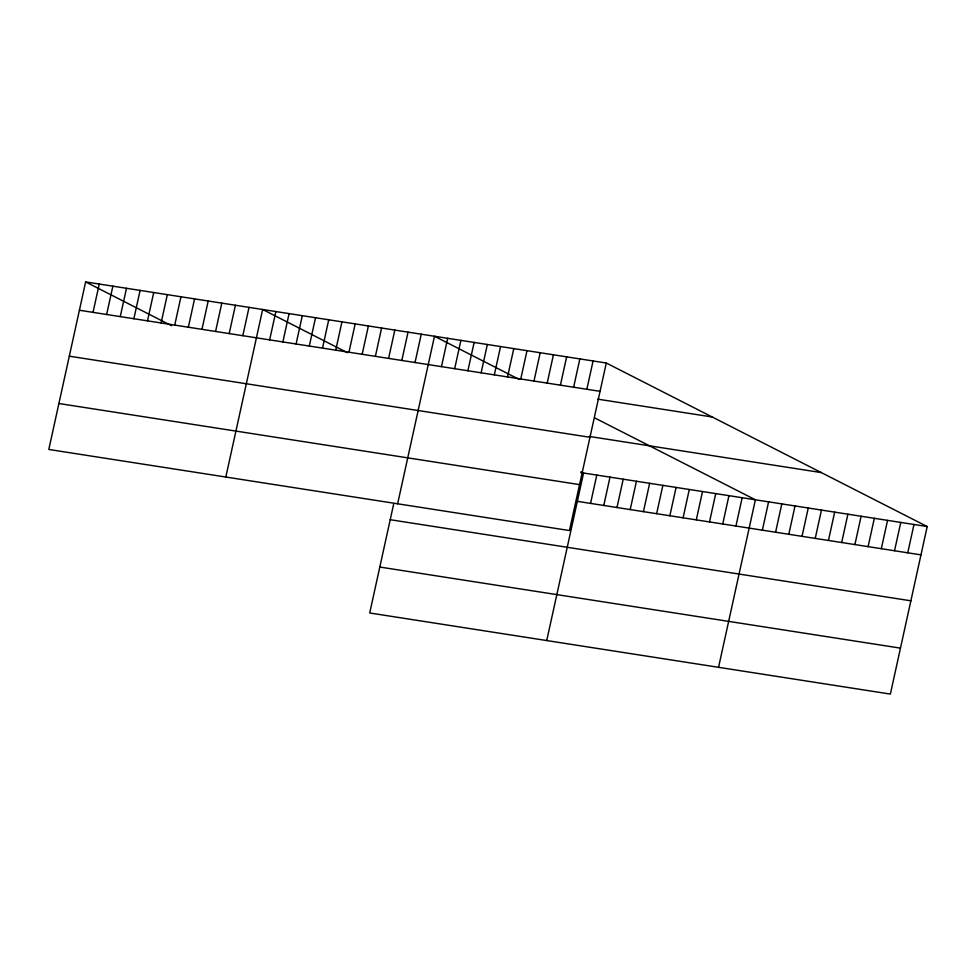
<?xml version="1.0" encoding="UTF-8"?>
<svg xmlns="http://www.w3.org/2000/svg" width="976" height="976" viewBox="0 0 976 976"><rect width="100%" height="100%" fill="white"/><g stroke="black" fill="none" stroke-linecap="round" stroke-linejoin="round"><path stroke-width="1.46" d="M85.632 281.918L48.8 449.46L569.459 530.554L606.291 363.023L85.632 281.918L171.605 325.728M93.025 312.369L99.247 284.04M106.64 314.492L112.874 286.163M120.255 316.602L126.49 288.286M133.871 318.725L140.105 290.397M147.498 320.848L153.72 292.519M161.113 322.971L167.335 294.642M174.728 325.093L180.95 296.765M188.344 327.216L194.578 298.888M201.959 329.339L208.193 301.011M215.574 331.45L221.808 303.133M229.201 333.572L235.423 305.244M242.817 335.695L249.039 307.367M225.822 477.032L262.654 309.49L347.383 352.665M269.644 339.88L275.879 311.551M282.869 341.942L289.091 313.613M296.082 343.991L302.304 315.663M309.294 346.053L315.529 317.725M322.519 348.115L328.741 319.786M335.732 350.164L341.954 321.848M348.944 352.226L355.179 323.898M362.169 354.288L368.391 325.96M375.382 356.35L381.604 328.021M388.594 358.399L394.829 330.083M401.819 360.461L408.041 332.133M415.032 362.523L421.254 334.195M393.584 504.397L369.709 612.977L890.368 694.082L927.2 526.54L606.291 363.023M397.635 503.799L434.479 336.256L519.195 379.432M441.469 366.634L447.691 338.318M454.682 368.696L460.904 340.368M467.894 370.758L474.129 342.43M481.119 372.82L487.341 344.491M494.332 374.869L500.554 346.553M507.544 376.931L513.779 348.603M520.769 378.993L526.991 350.665M533.982 381.055L540.204 352.726M547.194 383.104L553.429 354.788M560.419 385.166L566.641 356.838M573.632 387.228L579.854 358.9M586.844 389.29L593.079 360.961M546.731 640.561L583.563 473.018L581.074 471.75M590.553 503.409L596.787 475.08M603.778 505.458L610 477.13M616.991 507.52L623.213 479.192M630.203 509.582L636.437 481.253M643.428 511.644L649.65 483.315M656.641 513.693L662.863 485.365M669.853 515.755L676.087 487.427M683.078 517.817L689.3 489.488M696.291 519.879L702.513 491.55M709.503 521.928L715.737 493.6M722.728 523.99L728.95 495.662M735.941 526.052L742.163 497.723M718.543 667.316L755.387 499.785L594.933 418.021M762.378 530.163L768.6 501.835M775.591 532.225L781.813 503.897M788.803 534.287L795.037 505.958M802.028 536.349L808.25 508.02M815.241 538.398L821.463 510.07M828.453 540.46L834.687 512.132M841.678 542.522L847.9 514.193M854.891 544.584L861.113 516.255M868.103 546.633L874.337 518.305M881.328 548.695L887.55 520.367M894.541 550.757L900.763 522.428M907.753 552.819L913.987 524.49M79.41 310.246L600.069 391.339M597.641 399.135L712.187 416.984M589.272 436.443L821.304 472.579M69.308 356.179L589.968 437.285M580.842 472.591L927.2 526.54M58.902 403.515L579.561 484.621M577.341 501.347L920.978 554.868M390.217 519.708L910.876 600.813M379.81 567.044L900.47 648.137"/></g></svg>
